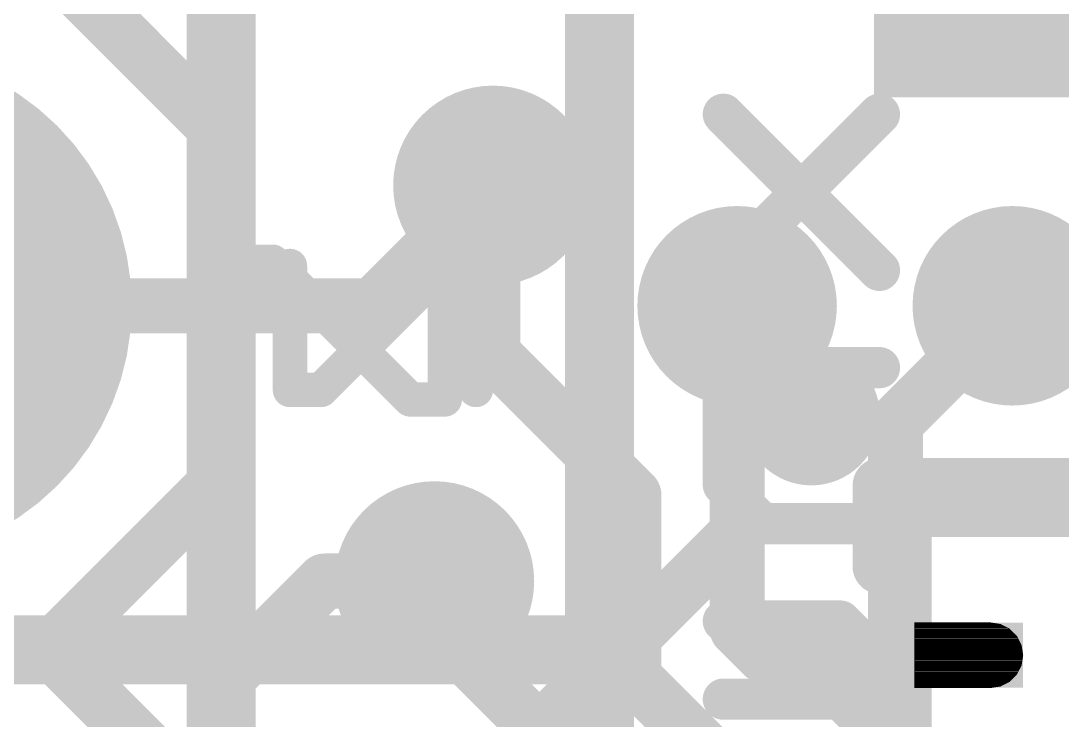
# Model space of a CAD drawing. Extents: x -37 to 70, y -23 to 28.
# Drawn here: x 1.8 to 5.645, y 14.98 to 17.562 of the extents above; entities that cross this region are included whole.
import ezdxf

# ---------------------------------------------------------------- set-up
doc = ezdxf.new("R2010")
doc.units = 0
for name, color, linetype in [('1', 12, 'CONTINUOUS'), ('16', 132, 'CONTINUOUS'), ('17', 110, 'CONTINUOUS'), ('18', 110, 'CONTINUOUS'), ('21', 41, 'CONTINUOUS'), ('22', 40, 'CONTINUOUS'), ('51', 53, 'CONTINUOUS')]:
    doc.layers.add(name, color=color, linetype=linetype)

# ---------------------------------------------------------------- blocks, each defined once
blk = doc.blocks.new('RECT')
blk.add_solid([(-0.5, -0.5), (0.5, -0.5), (-0.5, 0.5), (0.5, 0.5)])
blk = doc.blocks.new('ROUNDP')
at = {"const_width": 0.5}
blk.add_lwpolyline([(0, -0.25, 1), (0, 0.25, 1), (0, -0.25)], format="xyb", dxfattribs=at)
blk = doc.blocks.new('ROUNDV')
at = {"const_width": 0.5}
blk.add_lwpolyline([(0, -0.25, 1), (0, 0.25, 1), (0, -0.25)], format="xyb", dxfattribs=at)

msp = doc.modelspace()

# ---------------------------------------------------------------- linework, layer by layer
at = {"layer": '1'}
for points, const_width in [([(2.54, 11.938), (2.54, 18.2372)], 0.254), ([(3.5433, 16.3322), (3.5433, 16.9545)], 0.2032), ([(4.445, 15.3162), (4.445, 16.51)], 0.2032), ([(5.9182, 16.51), (5.461, 16.51)], 0.2032), ([(4.064, 15.8115), (3.5433, 16.3322)], 0.2032), ([(4.064, 15.1384), (4.064, 15.8115)], 0.2032), ([(3.3274, 15.494), (3.3274, 15.3289)], 0.2032), ([(4.4363, 14.22), (3.3274, 15.3289)], 0.2032), ([(4.5412, 15.22), (4.445, 15.3162)], 0.2032), ([(5.05, 15.22), (4.5412, 15.22)], 0.2032), ([(4.4824, 14.72), (4.064, 15.1384)], 0.2032)]:
    msp.add_lwpolyline(points, dxfattribs=dict(at, const_width=const_width))
at = {"layer": '1', "const_width": 0.1016}
for points in [[(3.5941, 16.9545, 1), (3.4925, 16.9545)], [(4.4958, 16.51, 1), (4.3942, 16.51)], [(5.461, 16.5608, 1), (5.461, 16.4592)], [(3.5792, 16.3681, 1), (3.5074, 16.2963)], [(3.4925, 16.3322, 1), (3.5941, 16.3322)], [(4.1148, 15.8115, 1), (4.0132, 15.8115)], [(4.0281, 15.7756, 1), (4.0999, 15.8474)], [(3.3782, 15.494, 1), (3.2766, 15.494)], [(3.3633, 15.3648, 1), (3.2915, 15.293)], [(3.2766, 15.3289, 1), (3.3782, 15.3289)], [(4.4809, 15.3521, 1), (4.4091, 15.2803)], [(4.3942, 15.3162, 1), (4.4958, 15.3162)], [(4.5412, 15.2708, 1), (4.5412, 15.1692)], [(4.5053, 15.1841, 1), (4.5771, 15.2559)], [(5.05, 15.1692, 1), (5.05, 15.2708)], [(4.0999, 15.1743, 1), (4.0281, 15.1025)], [(4.0132, 15.1384, 1), (4.1148, 15.1384)]]:
    msp.add_lwpolyline(points, format="xyb", dxfattribs=at)
at = {"layer": '16', "const_width": 0.2032}
for points in [[(3.5433, 16.9545), (3.0988, 16.51)], [(1.27, 16.51), (3.0988, 16.51)], [(4.445, 15.6718), (4.445, 16.51)], [(5.461, 16.51), (5.0292, 16.0782)], [(5.0292, 16.0782), (5.0292, 11.0744)], [(3.6068, 14.8336), (4.445, 15.6718)], [(2.54, 15.113), (2.921, 15.494)], [(3.3274, 15.494), (2.921, 15.494)], [(2.54, 13.4874), (2.54, 15.113)]]:
    msp.add_lwpolyline(points, dxfattribs=at)
at = {"layer": '16', "const_width": 0.1016}
for points in [[(3.5792, 16.9186, 1), (3.5074, 16.9904)], [(3.0988, 16.4592, 1), (3.0988, 16.5608)], [(4.4958, 16.51, 1), (4.3942, 16.51)], [(5.4969, 16.4741, 1), (5.4251, 16.5459)], [(3.0629, 16.5459, 1), (3.1347, 16.4741)], [(5.08, 16.0782, 1), (4.9784, 16.0782)], [(4.9933, 16.1141, 1), (5.0651, 16.0423)], [(4.4809, 15.6359, 1), (4.4091, 15.7077)], [(4.3942, 15.6718, 1), (4.4958, 15.6718)], [(2.921, 15.5448, 1), (2.921, 15.4432)], [(2.9569, 15.4581, 1), (2.8851, 15.5299)], [(3.3274, 15.4432, 1), (3.3274, 15.5448)], [(2.5908, 15.113, 1), (2.4892, 15.113)], [(2.5041, 15.1489, 1), (2.5759, 15.0771)]]:
    msp.add_lwpolyline(points, format="xyb", dxfattribs=at)
at = {"layer": '21'}
for points, const_width in [([(3.937, 17.78), (3.937, 15.24)], 0.254), ([(2.6029, 16.1642), (2.6029, 16.6726)], 0.127), ([(2.6029, 16.6726), (2.73, 16.6726)], 0.127), ([(2.73, 16.6726), (3.2384, 16.1642)], 0.127), ([(3.3655, 16.1642), (3.3655, 16.6726)], 0.127), ([(3.2384, 16.1642), (3.3655, 16.1642)], 0.127), ([(5.7712, 15.847), (4.973, 15.847)], 0.2032), ([(4.973, 15.847), (4.973, 15.5474)], 0.2032), ([(0, 15.24), (3.937, 15.24)], 0.254), ([(3.937, 15.24), (3.937, 7.62)], 0.254)]:
    msp.add_lwpolyline(points, dxfattribs=dict(at, const_width=const_width))
for points, const_width in [([(2.6346, 16.6726, 1), (2.5711, 16.6726)], 0.0635), ([(2.6029, 16.7044, 1), (2.6029, 16.6409)], 0.0635), ([(2.7524, 16.6951, 1), (2.7075, 16.6502)], 0.0635), ([(2.73, 16.6409, 1), (2.73, 16.7044)], 0.0635), ([(3.3973, 16.6726, 1), (3.3338, 16.6726)], 0.0635), ([(4.719, 15.974, 1), (4.719, 16.228, 1), (4.719, 15.974)], 0.254), ([(3.2384, 16.196, 1), (3.2384, 16.1325)], 0.0635), ([(3.3655, 16.1325, 1), (3.3655, 16.196)], 0.0635), ([(2.5711, 16.1642, 1), (2.6346, 16.1642)], 0.0635), ([(3.2159, 16.1418, 1), (3.2608, 16.1867)], 0.0635), ([(3.3338, 16.1642, 1), (3.3973, 16.1642)], 0.0635), ([(4.973, 15.8978, 1), (4.973, 15.7962)], 0.1016), ([(5.0238, 15.847, 1), (4.9222, 15.847)], 0.1016), ([(4.9222, 15.5474, 1), (5.0238, 15.5474)], 0.1016), ([(4.0005, 15.24, 1), (3.8735, 15.24)], 0.127), ([(3.937, 15.1765, 1), (3.937, 15.3035)], 0.127), ([(3.8735, 15.24, 1), (4.0005, 15.24)], 0.127)]:
    msp.add_lwpolyline(points, format="xyb", dxfattribs=dict(at, const_width=const_width))
at = {"layer": '22'}
for points, const_width in [([(2.54, 17.145), (1.905, 17.78)], 0.2032), ([(3.937, 17.78), (3.937, 15.24)], 0.254), ([(4.9704, 16.6409), (4.3942, 17.2171)], 0.1524), ([(4.3942, 16.6409), (4.9704, 17.2171)], 0.1524), ([(2.54, 15.875), (2.54, 17.145)], 0.2032), ([(2.794, 16.1993), (2.794, 16.6569)], 0.127), ([(3.366, 16.6569), (2.9084, 16.1993)], 0.127), ([(3.4804, 16.6569), (3.366, 16.6569)], 0.127), ([(3.4804, 16.1993), (3.4804, 16.6569)], 0.127), ([(4.3942, 15.8494), (4.3942, 16.2816)], 0.1524), ([(4.3942, 16.2816), (4.9704, 16.2816)], 0.1524), ([(2.9084, 16.1993), (2.794, 16.1993)], 0.127), ([(1.905, 15.24), (2.54, 15.875)], 0.2032), ([(4.5383, 15.7053), (4.3942, 15.8494)], 0.1524), ([(4.9704, 15.7053), (4.5383, 15.7053)], 0.1524), ([(4.8264, 15.346), (4.3942, 15.346)], 0.1524), ([(4.9704, 15.202), (4.8264, 15.346)], 0.1524), ([(3.937, 15.24), (0, 15.24)], 0.254), ([(2.54, 14.605), (1.905, 15.24)], 0.2032), ([(3.937, 15.24), (3.937, 7.62)], 0.254), ([(4.8264, 15.0579), (4.9704, 15.202)], 0.1524), ([(4.8264, 15.0579), (4.3942, 15.0579)], 0.1524), ([(4.9704, 14.9139), (4.8264, 15.0579)], 0.1524), ([(4.9704, 14.7698), (4.9704, 14.9139)], 0.1524)]:
    msp.add_lwpolyline(points, dxfattribs=dict(at, const_width=const_width))
for points, const_width in [([(4.4211, 17.244, 1), (4.3673, 17.1901)], 0.0762), ([(4.9974, 17.1901, 1), (4.9435, 17.244)], 0.0762), ([(2.5908, 17.145, 1), (2.4892, 17.145)], 0.1016), ([(2.5041, 17.1091, 1), (2.5759, 17.1809)], 0.1016), ([(2.8258, 16.6569, 1), (2.7622, 16.6569)], 0.0635), ([(3.366, 16.6886, 1), (3.366, 16.6251)], 0.0635), ([(3.3884, 16.6344, 1), (3.3435, 16.6793)], 0.0635), ([(3.5121, 16.6569, 1), (3.4486, 16.6569)], 0.0635), ([(3.4804, 16.6251, 1), (3.4804, 16.6886)], 0.0635), ([(4.3673, 16.6678, 1), (4.4211, 16.6139)], 0.0762), ([(4.9435, 16.6139, 1), (4.9974, 16.6678)], 0.0762), ([(4.4323, 16.2816, 1), (4.3561, 16.2816)], 0.0762), ([(4.3942, 16.3197, 1), (4.3942, 16.2435)], 0.0762), ([(4.9704, 16.2435, 1), (4.9704, 16.3197)], 0.0762), ([(2.7622, 16.1993, 1), (2.8258, 16.1993)], 0.0635), ([(2.794, 16.231, 1), (2.794, 16.1675)], 0.0635), ([(2.8859, 16.2217, 1), (2.9308, 16.1768)], 0.0635), ([(2.9084, 16.1675, 1), (2.9084, 16.231)], 0.0635), ([(3.4486, 16.1993, 1), (3.5121, 16.1993)], 0.0635), ([(2.5759, 15.8391, 1), (2.5041, 15.9109)], 0.1016), ([(2.4892, 15.875, 1), (2.5908, 15.875)], 0.1016), ([(4.4211, 15.8763, 1), (4.3673, 15.8224)], 0.0762), ([(4.3561, 15.8494, 1), (4.4323, 15.8494)], 0.0762), ([(4.5383, 15.7434, 1), (4.5383, 15.6672)], 0.0762), ([(4.5113, 15.6784, 1), (4.5652, 15.7323)], 0.0762), ([(4.9704, 15.6672, 1), (4.9704, 15.7434)], 0.0762), ([(4.3942, 15.3841, 1), (4.3942, 15.3079)], 0.0762), ([(4.8533, 15.373, 1), (4.7994, 15.3191)], 0.0762), ([(4.8264, 15.3079, 1), (4.8264, 15.3841)], 0.0762), ([(1.9409, 15.2759, 1), (1.8691, 15.2041)], 0.1016), ([(4.0005, 15.24, 1), (3.8735, 15.24)], 0.127), ([(3.937, 15.1765, 1), (3.937, 15.3035)], 0.127), ([(1.8691, 15.2759, 1), (1.9409, 15.2041)], 0.1016), ([(3.8735, 15.24, 1), (4.0005, 15.24)], 0.127), ([(4.9974, 15.175, 1), (4.9435, 15.2289)], 0.0762), ([(4.9435, 15.175, 1), (4.9974, 15.2289)], 0.0762), ([(4.3942, 15.096, 1), (4.3942, 15.0198)], 0.0762), ([(4.8533, 15.0849, 1), (4.7994, 15.031)], 0.0762), ([(4.7994, 15.0849, 1), (4.8533, 15.031)], 0.0762), ([(4.8264, 15.0198, 1), (4.8264, 15.096)], 0.0762), ([(5.0085, 14.9139, 1), (4.9323, 14.9139)], 0.0762)]:
    msp.add_lwpolyline(points, format="xyb", dxfattribs=dict(at, const_width=const_width))
at = {"layer": '51'}
for points, const_width in [([(7.6, 15.72), (5.1, 15.72)], 0.127), ([(5.1, 15.72), (5.1, 12.22)], 0.127), ([(5.1, 15.1), (5.1, 15.34)], 0.0025), ([(5.1, 15.34), (5.38, 15.34)], 0.0025), ([(5.1, 15.3378), (5.3942, 15.3378)], 0.0025), ([(5.1, 15.3352), (5.4102, 15.3352)], 0.0025), ([(5.1, 15.3327), (5.4199, 15.3327)], 0.0025), ([(5.1, 15.3301), (5.4249, 15.3301)], 0.0025), ([(5.1, 15.3276), (5.4299, 15.3276)], 0.0025), ([(5.1, 15.3251), (5.4349, 15.3251)], 0.0025), ([(5.1, 15.3225), (5.4399, 15.3225)], 0.0025), ([(5.1, 15.32), (5.4449, 15.32)], 0.0025), ([(5.1, 15.3174), (5.4499, 15.3174)], 0.0025), ([(5.1, 15.3149), (5.4527, 15.3149)], 0.0025), ([(5.1, 15.3123), (5.4553, 15.3123)], 0.0025), ([(5.1, 15.3098), (5.4578, 15.3098)], 0.0025), ([(5.1, 15.3073), (5.4604, 15.3073)], 0.0025), ([(5.1, 15.3047), (5.4629, 15.3047)], 0.0025), ([(5.1, 15.3022), (5.4654, 15.3022)], 0.0025), ([(5.38, 15.34), (5.4171, 15.3341)], 0.0025), ([(5.4171, 15.3341), (5.4505, 15.3171)], 0.0025), ([(5.4505, 15.3171), (5.4771, 15.2905)], 0.0025), ([(5.1, 15.2996), (5.468, 15.2996)], 0.0025), ([(5.1, 15.2971), (5.4705, 15.2971)], 0.0025), ([(5.1, 15.2946), (5.4731, 15.2946)], 0.0025), ([(5.1, 15.292), (5.4756, 15.292)], 0.0025), ([(5.1, 15.2895), (5.4776, 15.2895)], 0.0025), ([(5.1, 15.2869), (5.4789, 15.2869)], 0.0025), ([(5.1, 15.2844), (5.4802, 15.2844)], 0.0025), ([(5.1, 15.2819), (5.4815, 15.2819)], 0.0025), ([(5.1, 15.2793), (5.4828, 15.2793)], 0.0025), ([(5.1, 15.2768), (5.4841, 15.2768)], 0.0025), ([(5.1, 15.2742), (5.4854, 15.2742)], 0.0025), ([(5.1, 15.2717), (5.4867, 15.2717)], 0.0025), ([(5.1, 15.2692), (5.488, 15.2692)], 0.0025), ([(5.1, 15.2666), (5.4893, 15.2666)], 0.0025), ([(5.1, 15.2641), (5.4906, 15.2641)], 0.0025), ([(5.4771, 15.2905), (5.4941, 15.2571)], 0.0025), ([(5.1, 15.2615), (5.4919, 15.2615)], 0.0025), ([(5.1, 15.259), (5.4932, 15.259)], 0.0025), ([(5.1, 15.2565), (5.4942, 15.2565)], 0.0025), ([(5.1, 15.2539), (5.4946, 15.2539)], 0.0025), ([(5.1, 15.2514), (5.495, 15.2514)], 0.0025), ([(5.1, 15.2488), (5.4954, 15.2488)], 0.0025), ([(5.1, 15.2463), (5.4958, 15.2463)], 0.0025), ([(5.1, 15.2438), (5.4962, 15.2438)], 0.0025), ([(5.1, 15.2412), (5.4966, 15.2412)], 0.0025), ([(5.1, 15.2387), (5.497, 15.2387)], 0.0025), ([(5.1, 15.2361), (5.4974, 15.2361)], 0.0025), ([(5.1, 15.2336), (5.4978, 15.2336)], 0.0025), ([(5.1, 15.231), (5.4983, 15.231)], 0.0025), ([(5.1, 15.2285), (5.4987, 15.2285)], 0.0025), ([(5.1, 15.226), (5.4991, 15.226)], 0.0025), ([(5.4941, 15.2571), (5.5, 15.22)], 0.0025), ([(5.1, 15.2234), (5.4995, 15.2234)], 0.0025), ([(5.1, 15.2209), (5.4999, 15.2209)], 0.0025), ([(5.1, 15.2183), (5.4997, 15.2183)], 0.0025), ([(5.1, 15.2158), (5.4993, 15.2158)], 0.0025), ([(5.1, 15.2133), (5.4989, 15.2133)], 0.0025), ([(5.1, 15.2107), (5.4985, 15.2107)], 0.0025), ([(5.1, 15.2082), (5.4981, 15.2082)], 0.0025), ([(5.1, 15.2056), (5.4977, 15.2056)], 0.0025), ([(5.1, 15.2031), (5.4973, 15.2031)], 0.0025), ([(5.1, 15.2006), (5.4969, 15.2006)], 0.0025), ([(5.1, 15.198), (5.4965, 15.198)], 0.0025), ([(5.1, 15.1955), (5.4961, 15.1955)], 0.0025), ([(5.1, 15.1929), (5.4957, 15.1929)], 0.0025), ([(5.1, 15.1904), (5.4953, 15.1904)], 0.0025), ([(5.1, 15.1879), (5.4949, 15.1879)], 0.0025), ([(5.5, 15.22), (5.4941, 15.1829)], 0.0025), ([(5.1, 15.1853), (5.4945, 15.1853)], 0.0025), ([(5.1, 15.1828), (5.4941, 15.1828)], 0.0025), ([(5.1, 15.1802), (5.4928, 15.1802)], 0.0025), ([(5.1, 15.1777), (5.4915, 15.1777)], 0.0025), ([(5.1, 15.1752), (5.4902, 15.1752)], 0.0025), ([(5.1, 15.1726), (5.4889, 15.1726)], 0.0025), ([(5.1, 15.1701), (5.4876, 15.1701)], 0.0025), ([(5.1, 15.1675), (5.4863, 15.1675)], 0.0025), ([(5.1, 15.165), (5.485, 15.165)], 0.0025), ([(5.1, 15.1625), (5.4837, 15.1625)], 0.0025), ([(5.1, 15.1599), (5.4824, 15.1599)], 0.0025), ([(5.1, 15.1574), (5.4811, 15.1574)], 0.0025), ([(5.1, 15.1548), (5.4798, 15.1548)], 0.0025), ([(5.1, 15.1523), (5.4785, 15.1523)], 0.0025), ([(5.1, 15.1497), (5.4772, 15.1497)], 0.0025), ([(5.4771, 15.1495), (5.4505, 15.1229)], 0.0025), ([(5.4941, 15.1829), (5.4771, 15.1495)], 0.0025), ([(5.1, 15.1472), (5.4748, 15.1472)], 0.0025), ([(5.1, 15.1447), (5.4723, 15.1447)], 0.0025), ([(5.1, 15.1421), (5.4697, 15.1421)], 0.0025), ([(5.1, 15.1396), (5.4672, 15.1396)], 0.0025), ([(5.1, 15.137), (5.4647, 15.137)], 0.0025), ([(5.1, 15.1345), (5.4621, 15.1345)], 0.0025), ([(5.1, 15.132), (5.4596, 15.132)], 0.0025), ([(5.1, 15.1294), (5.457, 15.1294)], 0.0025), ([(5.1, 15.1269), (5.4545, 15.1269)], 0.0025), ([(5.1, 15.1243), (5.452, 15.1243)], 0.0025), ([(5.1, 15.1218), (5.4483, 15.1218)], 0.0025), ([(5.1, 15.1193), (5.4434, 15.1193)], 0.0025), ([(5.1, 15.1167), (5.4384, 15.1167)], 0.0025), ([(5.1, 15.1142), (5.4334, 15.1142)], 0.0025), ([(5.1, 15.1116), (5.4284, 15.1116)], 0.0025), ([(5.4505, 15.1229), (5.4171, 15.1059)], 0.0025), ([(5.1, 15.1091), (5.4234, 15.1091)], 0.0025), ([(5.1, 15.1066), (5.4184, 15.1066)], 0.0025), ([(5.1, 15.104), (5.4054, 15.104)], 0.0025), ([(5.1, 15.1015), (5.3893, 15.1015)], 0.0025), ([(5.38, 15.1), (5.1, 15.1)], 0.0025), ([(5.4171, 15.1059), (5.38, 15.1)], 0.0025)]:
    msp.add_lwpolyline(points, dxfattribs=dict(at, const_width=const_width))
for points, const_width in [([(5.1, 15.7518, 1), (5.1, 15.6883)], 0.0635), ([(5.1318, 15.72, 1), (5.0683, 15.72)], 0.0635), ([(5.3801, 15.3406, 1), (5.3799, 15.3394)], 0.0013), ([(5.1006, 15.34, 1), (5.0994, 15.34)], 0.0013), ([(5.1, 15.3406, 1), (5.1, 15.3394)], 0.0013), ([(5.1, 15.3384, 1), (5.1, 15.3371)], 0.0013), ([(5.1, 15.3358, 1), (5.1, 15.3346)], 0.0013), ([(5.1, 15.3333, 1), (5.1, 15.332)], 0.0013), ([(5.1, 15.3308, 1), (5.1, 15.3295)], 0.0013), ([(5.1, 15.3282, 1), (5.1, 15.327)], 0.0013), ([(5.1, 15.3257, 1), (5.1, 15.3244)], 0.0013), ([(5.1, 15.3231, 1), (5.1, 15.3219)], 0.0013), ([(5.1, 15.3206, 1), (5.1, 15.3193)], 0.0013), ([(5.1, 15.3181, 1), (5.1, 15.3168)], 0.0013), ([(5.1, 15.3155, 1), (5.1, 15.3143)], 0.0013), ([(5.1, 15.313, 1), (5.1, 15.3117)], 0.0013), ([(5.1, 15.3104, 1), (5.1, 15.3092)], 0.0013), ([(5.1, 15.3079, 1), (5.1, 15.3066)], 0.0013), ([(5.1, 15.3054, 1), (5.1, 15.3041)], 0.0013), ([(5.1, 15.3028, 1), (5.1, 15.3015)], 0.0013), ([(5.38, 15.3394, 1), (5.38, 15.3406)], 0.0013), ([(5.3942, 15.3371, 1), (5.3942, 15.3384)], 0.0013), ([(5.4102, 15.3346, 1), (5.4102, 15.3358)], 0.0013), ([(5.4174, 15.3347, 1), (5.4168, 15.3336)], 0.0013), ([(5.417, 15.3335, 1), (5.4172, 15.3348)], 0.0013), ([(5.4199, 15.332, 1), (5.4199, 15.3333)], 0.0013), ([(5.4249, 15.3295, 1), (5.4249, 15.3308)], 0.0013), ([(5.4299, 15.327, 1), (5.4299, 15.3282)], 0.0013), ([(5.4349, 15.3244, 1), (5.4349, 15.3257)], 0.0013), ([(5.4399, 15.3219, 1), (5.4399, 15.3231)], 0.0013), ([(5.4449, 15.3193, 1), (5.4449, 15.3206)], 0.0013), ([(5.4499, 15.3168, 1), (5.4499, 15.3181)], 0.0013), ([(5.451, 15.3175, 1), (5.4501, 15.3166)], 0.0013), ([(5.4502, 15.3165, 1), (5.4508, 15.3176)], 0.0013), ([(5.4527, 15.3143, 1), (5.4527, 15.3155)], 0.0013), ([(5.4553, 15.3117, 1), (5.4553, 15.313)], 0.0013), ([(5.4578, 15.3092, 1), (5.4578, 15.3104)], 0.0013), ([(5.4604, 15.3066, 1), (5.4604, 15.3079)], 0.0013), ([(5.4629, 15.3041, 1), (5.4629, 15.3054)], 0.0013), ([(5.4654, 15.3015, 1), (5.4654, 15.3028)], 0.0013), ([(5.1, 15.3003, 1), (5.1, 15.299)], 0.0013), ([(5.1, 15.2977, 1), (5.1, 15.2965)], 0.0013), ([(5.1, 15.2952, 1), (5.1, 15.2939)], 0.0013), ([(5.1, 15.2927, 1), (5.1, 15.2914)], 0.0013), ([(5.1, 15.2901, 1), (5.1, 15.2888)], 0.0013), ([(5.1, 15.2876, 1), (5.1, 15.2863)], 0.0013), ([(5.1, 15.285, 1), (5.1, 15.2838)], 0.0013), ([(5.1, 15.2825, 1), (5.1, 15.2812)], 0.0013), ([(5.1, 15.28, 1), (5.1, 15.2787)], 0.0013), ([(5.1, 15.2774, 1), (5.1, 15.2761)], 0.0013), ([(5.1, 15.2749, 1), (5.1, 15.2736)], 0.0013), ([(5.1, 15.2723, 1), (5.1, 15.2711)], 0.0013), ([(5.1, 15.2698, 1), (5.1, 15.2685)], 0.0013), ([(5.1, 15.2673, 1), (5.1, 15.266)], 0.0013), ([(5.1, 15.2647, 1), (5.1, 15.2634)], 0.0013), ([(5.468, 15.299, 1), (5.468, 15.3003)], 0.0013), ([(5.4705, 15.2965, 1), (5.4705, 15.2977)], 0.0013), ([(5.4731, 15.2939, 1), (5.4731, 15.2952)], 0.0013), ([(5.4756, 15.2914, 1), (5.4756, 15.2927)], 0.0013), ([(5.4776, 15.2908, 1), (5.4765, 15.2902)], 0.0013), ([(5.4766, 15.2901, 1), (5.4775, 15.291)], 0.0013), ([(5.4776, 15.2888, 1), (5.4776, 15.2901)], 0.0013), ([(5.4789, 15.2863, 1), (5.4789, 15.2876)], 0.0013), ([(5.4802, 15.2838, 1), (5.4802, 15.285)], 0.0013), ([(5.4815, 15.2812, 1), (5.4815, 15.2825)], 0.0013), ([(5.4828, 15.2787, 1), (5.4828, 15.28)], 0.0013), ([(5.4841, 15.2761, 1), (5.4841, 15.2774)], 0.0013), ([(5.4854, 15.2736, 1), (5.4854, 15.2749)], 0.0013), ([(5.4867, 15.2711, 1), (5.4867, 15.2723)], 0.0013), ([(5.488, 15.2685, 1), (5.488, 15.2698)], 0.0013), ([(5.4893, 15.266, 1), (5.4893, 15.2673)], 0.0013), ([(5.4906, 15.2634, 1), (5.4906, 15.2647)], 0.0013), ([(5.1, 15.2622, 1), (5.1, 15.2609)], 0.0013), ([(5.1, 15.2596, 1), (5.1, 15.2584)], 0.0013), ([(5.1, 15.2571, 1), (5.1, 15.2558)], 0.0013), ([(5.1, 15.2545, 1), (5.1, 15.2533)], 0.0013), ([(5.1, 15.252, 1), (5.1, 15.2507)], 0.0013), ([(5.1, 15.2495, 1), (5.1, 15.2482)], 0.0013), ([(5.1, 15.2469, 1), (5.1, 15.2457)], 0.0013), ([(5.1, 15.2444, 1), (5.1, 15.2431)], 0.0013), ([(5.1, 15.2418, 1), (5.1, 15.2406)], 0.0013), ([(5.1, 15.2393, 1), (5.1, 15.238)], 0.0013), ([(5.1, 15.2368, 1), (5.1, 15.2355)], 0.0013), ([(5.1, 15.2342, 1), (5.1, 15.233)], 0.0013), ([(5.1, 15.2317, 1), (5.1, 15.2304)], 0.0013), ([(5.1, 15.2291, 1), (5.1, 15.2279)], 0.0013), ([(5.1, 15.2266, 1), (5.1, 15.2253)], 0.0013), ([(5.4919, 15.2609, 1), (5.4919, 15.2622)], 0.0013), ([(5.4932, 15.2584, 1), (5.4932, 15.2596)], 0.0013), ([(5.4948, 15.2572, 1), (5.4935, 15.257)], 0.0013), ([(5.4936, 15.2568, 1), (5.4947, 15.2574)], 0.0013), ([(5.4942, 15.2558, 1), (5.4942, 15.2571)], 0.0013), ([(5.4946, 15.2533, 1), (5.4946, 15.2545)], 0.0013), ([(5.495, 15.2507, 1), (5.495, 15.252)], 0.0013), ([(5.4954, 15.2482, 1), (5.4954, 15.2495)], 0.0013), ([(5.4958, 15.2457, 1), (5.4958, 15.2469)], 0.0013), ([(5.4962, 15.2431, 1), (5.4962, 15.2444)], 0.0013), ([(5.4966, 15.2406, 1), (5.4966, 15.2418)], 0.0013), ([(5.497, 15.238, 1), (5.497, 15.2393)], 0.0013), ([(5.4974, 15.2355, 1), (5.4974, 15.2368)], 0.0013), ([(5.4978, 15.233, 1), (5.4978, 15.2342)], 0.0013), ([(5.4983, 15.2304, 1), (5.4983, 15.2317)], 0.0013), ([(5.4987, 15.2279, 1), (5.4987, 15.2291)], 0.0013), ([(5.4991, 15.2253, 1), (5.4991, 15.2266)], 0.0013), ([(5.1, 15.2241, 1), (5.1, 15.2228)], 0.0013), ([(5.1, 15.2215, 1), (5.1, 15.2202)], 0.0013), ([(5.1, 15.219, 1), (5.1, 15.2177)], 0.0013), ([(5.1, 15.2164, 1), (5.1, 15.2152)], 0.0013), ([(5.1, 15.2139, 1), (5.1, 15.2126)], 0.0013), ([(5.1, 15.2114, 1), (5.1, 15.2101)], 0.0013), ([(5.1, 15.2088, 1), (5.1, 15.2075)], 0.0013), ([(5.1, 15.2063, 1), (5.1, 15.205)], 0.0013), ([(5.1, 15.2037, 1), (5.1, 15.2025)], 0.0013), ([(5.1, 15.2012, 1), (5.1, 15.1999)], 0.0013), ([(5.1, 15.1987, 1), (5.1, 15.1974)], 0.0013), ([(5.1, 15.1961, 1), (5.1, 15.1948)], 0.0013), ([(5.1, 15.1936, 1), (5.1, 15.1923)], 0.0013), ([(5.1, 15.191, 1), (5.1, 15.1898)], 0.0013), ([(5.1, 15.1885, 1), (5.1, 15.1872)], 0.0013), ([(5.4949, 15.1872, 1), (5.4949, 15.1885)], 0.0013), ([(5.4953, 15.1898, 1), (5.4953, 15.191)], 0.0013), ([(5.4957, 15.1923, 1), (5.4957, 15.1936)], 0.0013), ([(5.4961, 15.1948, 1), (5.4961, 15.1961)], 0.0013), ([(5.4965, 15.1974, 1), (5.4965, 15.1987)], 0.0013), ([(5.4969, 15.1999, 1), (5.4969, 15.2012)], 0.0013), ([(5.4973, 15.2025, 1), (5.4973, 15.2037)], 0.0013), ([(5.4977, 15.205, 1), (5.4977, 15.2063)], 0.0013), ([(5.4981, 15.2075, 1), (5.4981, 15.2088)], 0.0013), ([(5.4985, 15.2101, 1), (5.4985, 15.2114)], 0.0013), ([(5.4989, 15.2126, 1), (5.4989, 15.2139)], 0.0013), ([(5.4993, 15.2152, 1), (5.4993, 15.2164)], 0.0013), ([(5.5006, 15.2199, 1), (5.4994, 15.2201)], 0.0013), ([(5.4994, 15.2199, 1), (5.5006, 15.2201)], 0.0013), ([(5.4995, 15.2228, 1), (5.4995, 15.2241)], 0.0013), ([(5.4997, 15.2177, 1), (5.4997, 15.219)], 0.0013), ([(5.4999, 15.2202, 1), (5.4999, 15.2215)], 0.0013), ([(5.1, 15.186, 1), (5.1, 15.1847)], 0.0013), ([(5.1, 15.1834, 1), (5.1, 15.1821)], 0.0013), ([(5.1, 15.1809, 1), (5.1, 15.1796)], 0.0013), ([(5.1, 15.1783, 1), (5.1, 15.1771)], 0.0013), ([(5.1, 15.1758, 1), (5.1, 15.1745)], 0.0013), ([(5.1, 15.1732, 1), (5.1, 15.172)], 0.0013), ([(5.1, 15.1707, 1), (5.1, 15.1694)], 0.0013), ([(5.1, 15.1682, 1), (5.1, 15.1669)], 0.0013), ([(5.1, 15.1656, 1), (5.1, 15.1644)], 0.0013), ([(5.1, 15.1631, 1), (5.1, 15.1618)], 0.0013), ([(5.1, 15.1605, 1), (5.1, 15.1593)], 0.0013), ([(5.1, 15.158, 1), (5.1, 15.1567)], 0.0013), ([(5.1, 15.1555, 1), (5.1, 15.1542)], 0.0013), ([(5.1, 15.1529, 1), (5.1, 15.1517)], 0.0013), ([(5.1, 15.1504, 1), (5.1, 15.1491)], 0.0013), ([(5.4765, 15.1498, 1), (5.4776, 15.1492)], 0.0013), ([(5.4775, 15.149, 1), (5.4766, 15.1499)], 0.0013), ([(5.4772, 15.1491, 1), (5.4772, 15.1504)], 0.0013), ([(5.4785, 15.1517, 1), (5.4785, 15.1529)], 0.0013), ([(5.4798, 15.1542, 1), (5.4798, 15.1555)], 0.0013), ([(5.4811, 15.1567, 1), (5.4811, 15.158)], 0.0013), ([(5.4824, 15.1593, 1), (5.4824, 15.1605)], 0.0013), ([(5.4837, 15.1618, 1), (5.4837, 15.1631)], 0.0013), ([(5.485, 15.1644, 1), (5.485, 15.1656)], 0.0013), ([(5.4863, 15.1669, 1), (5.4863, 15.1682)], 0.0013), ([(5.4876, 15.1694, 1), (5.4876, 15.1707)], 0.0013), ([(5.4889, 15.172, 1), (5.4889, 15.1732)], 0.0013), ([(5.4902, 15.1745, 1), (5.4902, 15.1758)], 0.0013), ([(5.4915, 15.1771, 1), (5.4915, 15.1783)], 0.0013), ([(5.4928, 15.1796, 1), (5.4928, 15.1809)], 0.0013), ([(5.4935, 15.183, 1), (5.4948, 15.1828)], 0.0013), ([(5.4947, 15.1826, 1), (5.4936, 15.1832)], 0.0013), ([(5.4941, 15.1821, 1), (5.4941, 15.1834)], 0.0013), ([(5.4945, 15.1847, 1), (5.4945, 15.186)], 0.0013), ([(5.1, 15.1478, 1), (5.1, 15.1466)], 0.0013), ([(5.1, 15.1453, 1), (5.1, 15.144)], 0.0013), ([(5.1, 15.1428, 1), (5.1, 15.1415)], 0.0013), ([(5.1, 15.1402, 1), (5.1, 15.1389)], 0.0013), ([(5.1, 15.1377, 1), (5.1, 15.1364)], 0.0013), ([(5.1, 15.1351, 1), (5.1, 15.1339)], 0.0013), ([(5.1, 15.1326, 1), (5.1, 15.1313)], 0.0013), ([(5.1, 15.1301, 1), (5.1, 15.1288)], 0.0013), ([(5.1, 15.1275, 1), (5.1, 15.1262)], 0.0013), ([(5.1, 15.125, 1), (5.1, 15.1237)], 0.0013), ([(5.1, 15.1224, 1), (5.1, 15.1212)], 0.0013), ([(5.1, 15.1199, 1), (5.1, 15.1186)], 0.0013), ([(5.1, 15.1174, 1), (5.1, 15.1161)], 0.0013), ([(5.1, 15.1148, 1), (5.1, 15.1135)], 0.0013), ([(5.1, 15.1123, 1), (5.1, 15.111)], 0.0013), ([(5.4284, 15.111, 1), (5.4284, 15.1123)], 0.0013), ([(5.4334, 15.1135, 1), (5.4334, 15.1148)], 0.0013), ([(5.4384, 15.1161, 1), (5.4384, 15.1174)], 0.0013), ([(5.4434, 15.1186, 1), (5.4434, 15.1199)], 0.0013), ([(5.4483, 15.1212, 1), (5.4483, 15.1224)], 0.0013), ([(5.4501, 15.1234, 1), (5.451, 15.1225)], 0.0013), ([(5.4508, 15.1224, 1), (5.4502, 15.1235)], 0.0013), ([(5.452, 15.1237, 1), (5.452, 15.125)], 0.0013), ([(5.4545, 15.1262, 1), (5.4545, 15.1275)], 0.0013), ([(5.457, 15.1288, 1), (5.457, 15.1301)], 0.0013), ([(5.4596, 15.1313, 1), (5.4596, 15.1326)], 0.0013), ([(5.4621, 15.1339, 1), (5.4621, 15.1351)], 0.0013), ([(5.4647, 15.1364, 1), (5.4647, 15.1377)], 0.0013), ([(5.4672, 15.1389, 1), (5.4672, 15.1402)], 0.0013), ([(5.4697, 15.1415, 1), (5.4697, 15.1428)], 0.0013), ([(5.4723, 15.144, 1), (5.4723, 15.1453)], 0.0013), ([(5.4748, 15.1466, 1), (5.4748, 15.1478)], 0.0013), ([(5.1, 15.1097, 1), (5.1, 15.1085)], 0.0013), ([(5.1, 15.1072, 1), (5.1, 15.1059)], 0.0013), ([(5.1, 15.1047, 1), (5.1, 15.1034)], 0.0013), ([(5.1, 15.1021, 1), (5.1, 15.1008)], 0.0013), ([(5.1, 15.1006, 1), (5.1, 15.0994)], 0.0013), ([(5.0994, 15.1, 1), (5.1006, 15.1)], 0.0013), ([(5.3799, 15.1006, 1), (5.3801, 15.0994)], 0.0013), ([(5.38, 15.0994, 1), (5.38, 15.1006)], 0.0013), ([(5.3893, 15.1008, 1), (5.3893, 15.1021)], 0.0013), ([(5.4054, 15.1034, 1), (5.4054, 15.1047)], 0.0013), ([(5.4168, 15.1064, 1), (5.4174, 15.1053)], 0.0013), ([(5.4172, 15.1052, 1), (5.417, 15.1065)], 0.0013), ([(5.4184, 15.1059, 1), (5.4184, 15.1072)], 0.0013), ([(5.4234, 15.1085, 1), (5.4234, 15.1097)], 0.0013)]:
    msp.add_lwpolyline(points, format="xyb", dxfattribs=dict(at, const_width=const_width))

# ---------------------------------------------------------------- block references
at = {"layer": '1', "xscale": 1.1, "rotation": 180}
msp.add_blockref('RECT', (5.5, 17.78), dxfattribs=at)
at = {"layer": '1', "xscale": 0.9, "yscale": 0.24}
msp.add_blockref('RECT', (5.05, 15.22), dxfattribs=at)
at = {"layer": '17', "xscale": 1.8796, "yscale": 1.8796}
msp.add_blockref('ROUNDP', (1.27, 16.51), dxfattribs=at)
msp.add_blockref('ROUNDP', (1.27, 16.51), dxfattribs=at)
at = {"layer": '18', "xscale": 0.7366, "yscale": 0.7366}
for p in [(3.5433, 16.9545), (3.5433, 16.9545), (4.445, 16.51), (4.445, 16.51), (5.461, 16.51), (5.461, 16.51), (3.3274, 15.494), (3.3274, 15.494)]:
    msp.add_blockref('ROUNDV', p, dxfattribs=at)
at = {"layer": '51', "xscale": 0.5001, "yscale": 0.95, "rotation": 180}
msp.add_blockref('RECT', (5.7698, 17.7749), dxfattribs=at)

doc.saveas('drawing.dxf')
